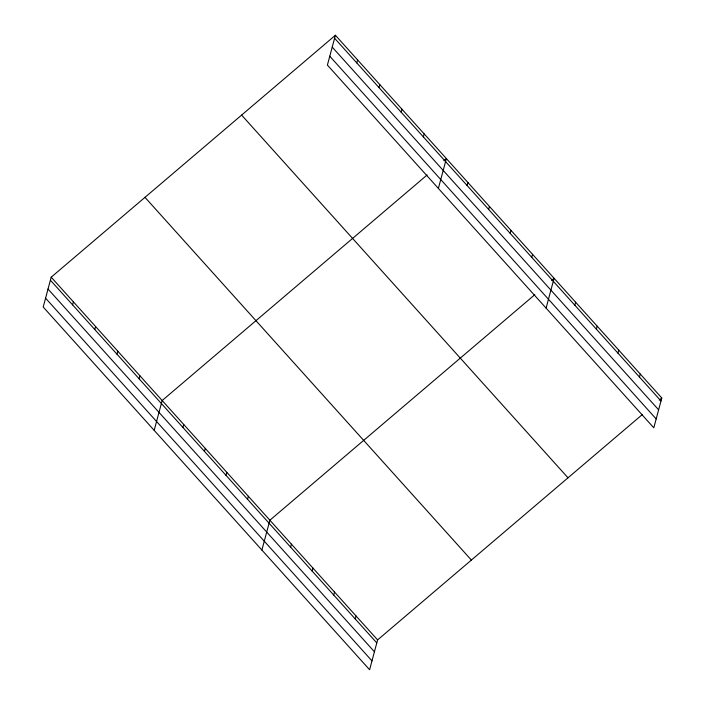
<?xml version="1.0" encoding="UTF-8"?>
<svg xmlns="http://www.w3.org/2000/svg" width="705" height="705" viewBox="0 0 705 705"><rect width="100%" height="100%" fill="white"/><g stroke="black" fill="none" stroke-linecap="round" stroke-linejoin="round"><path stroke-width="1.06" d="M335.395 35.25L327.402 65.08L653.799 427.812L661.792 397.973L335.395 35.25L51.201 277.188L43.208 307.027L369.605 669.75L377.598 639.92L642.537 414.373M72.589 304.851L73.391 301.855M94.787 329.517L95.589 326.521M116.986 354.183L117.788 351.187M139.176 378.849L139.978 375.853M154.184 430.35L162.176 400.519L427.115 174.972M182.912 427.45L183.714 424.463M204.459 451.394L205.261 448.398M225.997 475.329L226.799 472.341M356.783 62.912L357.594 59.916M247.543 499.272L248.345 496.276M378.982 87.579L379.783 84.582M261.89 550.05L269.883 520.22L534.822 294.672M401.18 112.236L401.982 109.249M290.627 547.15L291.429 544.154M423.37 136.902L424.172 133.915M312.174 571.094L312.976 568.098M438.378 188.411L446.371 158.581L443.859 160.714M333.712 595.029L334.514 592.041M467.107 185.512L467.917 182.516M355.258 618.972L356.06 615.976M488.653 209.447L489.455 206.459M510.2 233.39L511.002 230.394M531.737 257.334L532.539 254.338M546.093 308.111L554.086 278.272L551.574 280.414M574.822 305.212L575.624 302.216M596.368 329.147L597.17 326.159M617.906 353.09L618.708 350.094M639.453 377.034L640.255 374.038M659.281 400.114L661.792 397.973M334.593 38.246L660.99 400.969M332.222 47.103L658.62 409.825M329.773 56.224L656.179 418.955M241.612 115.091L568.01 477.814M144.983 197.347L471.381 560.078M51.201 277.188L377.598 639.92M50.399 280.185L376.796 642.916M48.019 289.041L374.425 651.773M45.578 298.171L371.976 660.893"/></g></svg>
